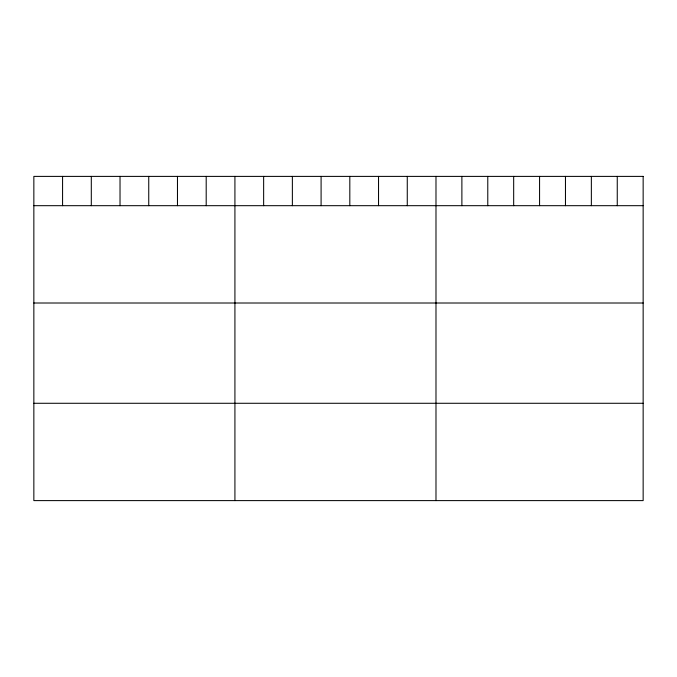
<?xml version="1.0" encoding="UTF-8"?>
<svg xmlns="http://www.w3.org/2000/svg" width="677" height="677" viewBox="0 0 677 677"><rect width="100%" height="100%" fill="white"/><g stroke="black" fill="none" stroke-linecap="round" stroke-linejoin="round"><path stroke-width="1.02" d="M33.85 205.681L643.15 205.681M33.85 303.008L643.15 303.008M33.85 403.28L643.15 403.28M617.255 176.392L617.255 205.681M591.359 176.392L591.359 205.681M565.464 176.392L565.464 205.681M539.569 176.392L539.569 205.681M513.674 176.392L513.674 205.681M487.778 176.392L487.778 205.681M461.883 176.392L461.883 205.681M435.988 176.392L435.988 500.608M407.266 176.392L407.266 205.681M378.536 176.392L378.536 205.681M349.814 176.392L349.814 205.681M321.093 176.392L321.093 205.681M292.371 176.392L292.371 205.681M263.641 176.392L263.641 205.681M234.919 176.392L234.919 500.608M206.197 176.392L206.197 205.681M177.467 176.392L177.467 205.681M148.745 176.392L148.745 205.681M120.024 176.392L120.024 205.681M91.302 176.392L91.302 205.681M62.572 176.392L62.572 205.681M643.15 176.392L33.85 176.392L33.85 500.608L643.15 500.608L643.15 176.392"/></g></svg>
